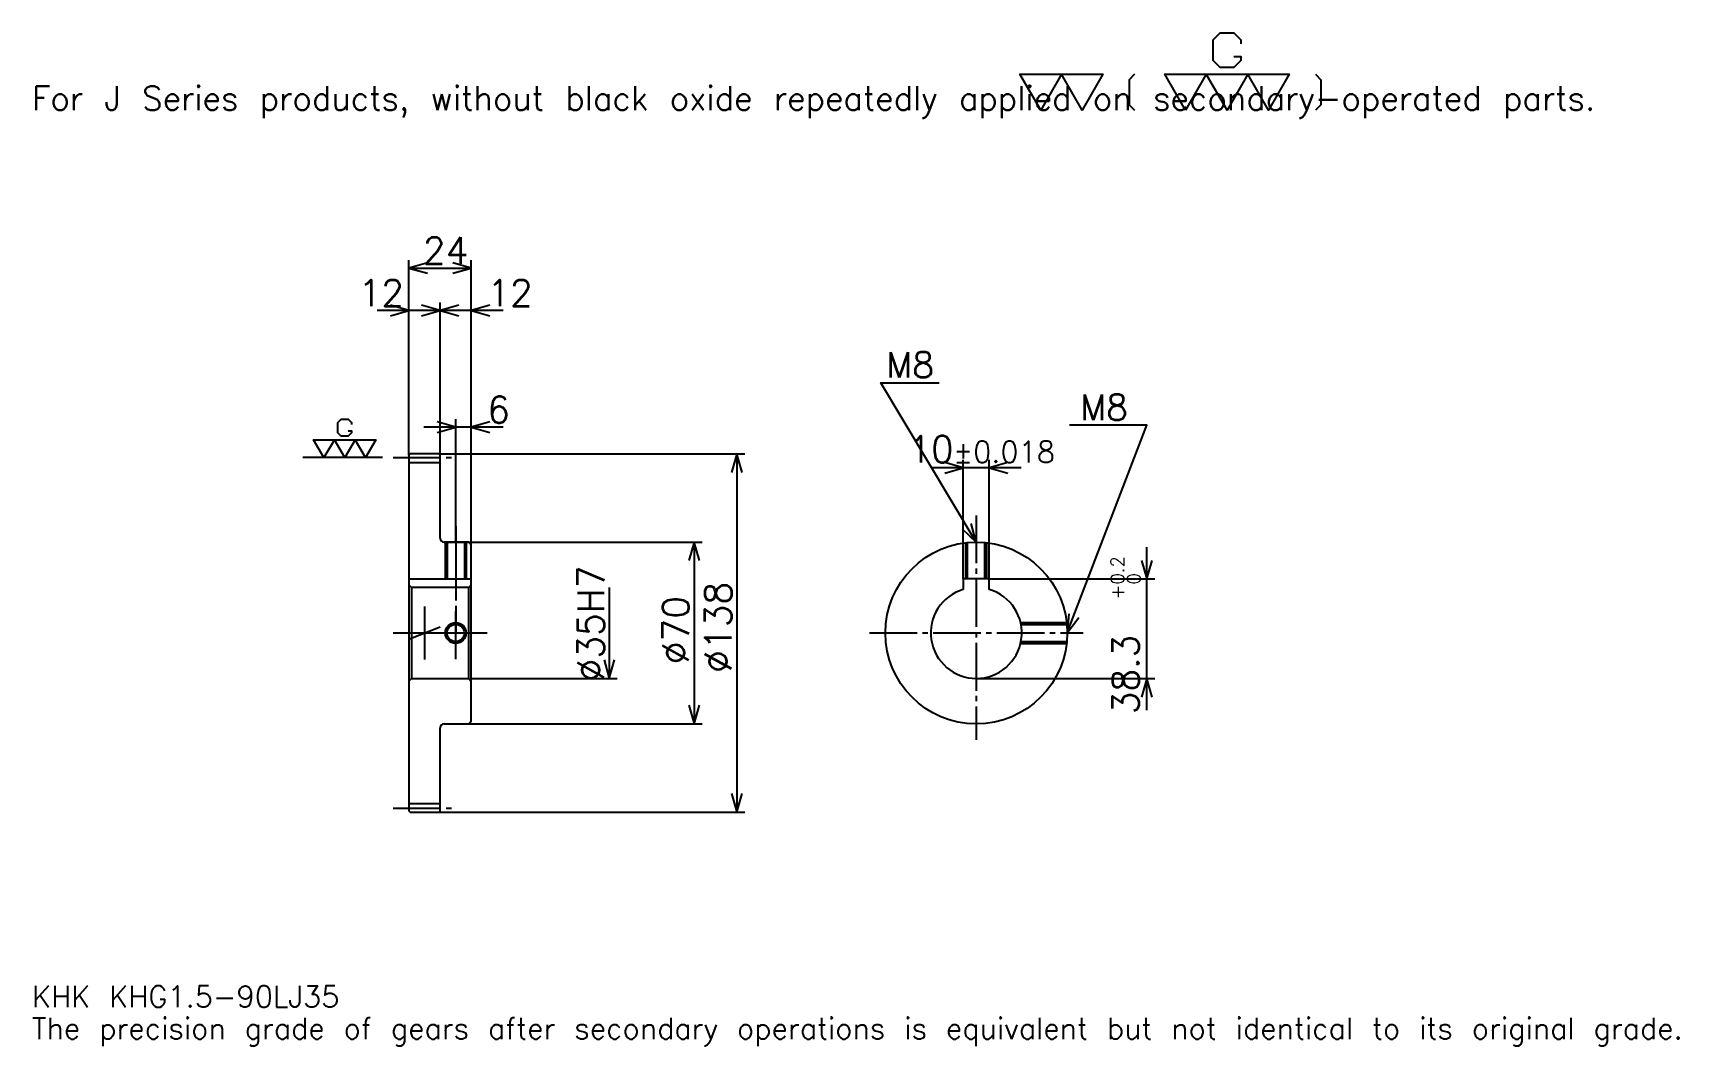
# Model space of a CAD drawing. Extents: x 21 to 654, y 7 to 398.
import ezdxf

# ---------------------------------------------------------------- set-up
doc = ezdxf.new("R2010")
doc.units = 0
doc.linetypes.add('DASHDOT', pattern=[24.521738, 18.391304, -2.043478, 2.043478, -2.043478])
doc.layers.get('0').update_dxf_attribs({"linetype": 'CONTINUOUS'})
doc.layers.add('DASHDOT', color=6, linetype='DASHDOT')
doc.styles.add('KANJI', font='TXT', dxfattribs={"bigfont": 'BIGFONT'})

msp = doc.modelspace()

# ---------------------------------------------------------------- linework, layer by layer
at = {"color": 5}
for p, q in [((165.521729, 235.543488), (165.521729, 310.130432)), ((165.521729, 307.065216), (189.521729, 307.065216)), ((189.521729, 235.543488), (189.521729, 310.130432)), ((177.521729, 235.543488), (177.521729, 293.782623)), ((189.782593, 290.717407), (153.260864, 290.717407)), ((201.782593, 290.717407), (165.260864, 290.717407)), ((183.521729, 235.543488), (183.521729, 248.826096)), ((201.782593, 245.76088), (171.260864, 245.76088)), ((165.521729, 235.043488), (165.521729, 235.543488)), ((177.021729, 235.543488), (189.521729, 235.543488)), ((177.521729, 235.043488), (177.521729, 235.543488)), ((183.521729, 201.543488), (183.521729, 235.543488)), ((183.521729, 201.543488), (183.521729, 235.543488)), ((189.521729, 235.543488), (294.760864, 235.543488)), ((189.521729, 200.543488), (189.521729, 235.543488)), ((291.695648, 235.543488), (291.695648, 97.543488)), ((401.173889, 230.152191), (366.652161, 230.152191)), ((378.913025, 187.343491), (378.913025, 233.217407)), ((388.913025, 187.343491), (388.913025, 233.217407)), ((179.021729, 201.543488), (189.521729, 201.543488)), ((189.521729, 201.543488), (278.413025, 201.543488)), ((275.347809, 201.543488), (275.347809, 131.543488)), ((449.565216, 136.782623), (449.565216, 199.604355)), ((242.652161, 184.043488), (242.652161, 149.043488)), ((388.913025, 187.343491), (452.630432, 187.343491)), ((189.521729, 149.043488), (245.717377, 149.043488)), ((383.913025, 149.043488), (452.630432, 149.043488)), ((179.021729, 131.543488), (189.521729, 131.543488)), ((189.521729, 131.543488), (278.413025, 131.543488)), ((177.021729, 97.543488), (189.521729, 97.543488)), ((189.521729, 97.543488), (294.760864, 97.543488))]:
    msp.add_line(p, q, dxfattribs=at)
at = {"color": 7}
for p, q in [((155.304337, 234.043488), (124.652161, 234.043488)), ((171.521729, 176.76088), (171.521729, 156.326096))]:
    msp.add_line(p, q, dxfattribs=at)
at = {"color": 4}
for p, q in [((165.521729, 232.168488), (177.521729, 232.168488)), ((165.521729, 187.343491), (189.521729, 187.343491)), ((166.521729, 184.043488), (166.521729, 149.043488)), ((188.521729, 184.043488), (189.521729, 185.043488)), ((188.521729, 149.043488), (189.521729, 148.043488)), ((165.521729, 100.918488), (177.521729, 100.918488))]:
    msp.add_line(p, q, dxfattribs=at)
at = {"color": 7}
for points in [[(483.078247, 388.546936), (485.734772, 388.546936), (485.734772, 386.953033), (483.078247, 384.296509), (477.765198, 384.296509), (475.108704, 386.953033), (475.108704, 394.922607), (477.765198, 397.579132), (483.078247, 397.579132), (485.734772, 394.922607), (485.734772, 393.328674)], [(408.695648, 367.82608), (400.726074, 381.639984), (432.60434, 381.639984), (424.634766, 367.82608), (416.665222, 381.639984), (408.695648, 367.82608)], [(444.824341, 381.639984), (442.699127, 379.514771), (442.699127, 369.951294), (444.824341, 367.82608)], [(464.482605, 367.82608), (456.513031, 381.639984), (504.330444, 381.639984), (496.36087, 367.82608), (488.391296, 381.639984), (480.421753, 367.82608), (472.452179, 381.639984), (464.482605, 367.82608)], [(514.425232, 381.639984), (516.550415, 379.514771), (516.550415, 369.951294), (514.425232, 367.82608)], [(142.123901, 244.403931), (143.452164, 244.403931), (143.452164, 243.606964), (142.123901, 242.278702), (139.467377, 242.278702), (138.139114, 243.606964), (138.139114, 247.591751), (139.467377, 248.920013), (142.123901, 248.920013), (143.452164, 247.591751), (143.452164, 246.7948)], [(132.82608, 234.043488), (128.841293, 240.950439), (152.749985, 240.950439), (148.765213, 234.043488), (144.780426, 240.950439), (140.795639, 234.043488), (136.810852, 240.950439), (132.82608, 234.043488)]]:
    msp.add_lwpolyline(points, dxfattribs=at)
at = {"color": 5}
for points in [[(172.673904, 309.108704), (165.521729, 307.065216), (172.673904, 305.021729)], [(182.369553, 305.021729), (189.521729, 307.065216), (182.369553, 309.108704)], [(158.369553, 288.67392), (165.521729, 290.717407), (158.369553, 292.760864)], [(170.369553, 288.67392), (177.521729, 290.717407), (170.369553, 292.760864)], [(184.673904, 292.760864), (177.521729, 290.717407), (184.673904, 288.67392)], [(196.673904, 292.760864), (189.521729, 290.717407), (196.673904, 288.67392)], [(383.913025, 201.543488), (347.130432, 262.847839), (369.608704, 262.847839)], [(176.369553, 243.717407), (183.521729, 245.76088), (176.369553, 247.804352)], [(196.673904, 247.804352), (189.521729, 245.76088), (196.673904, 243.717407)], [(418.913025, 166.543488), (449.565216, 246.5), (419.730408, 246.5)], [(293.739136, 228.391312), (291.695648, 235.543488), (289.652161, 228.391312)], [(371.760864, 228.108704), (378.913025, 230.152191), (371.760864, 232.195663)], [(396.065216, 232.195663), (388.913025, 230.152191), (396.065216, 228.108704)], [(378.481018, 206.625061), (383.913025, 201.543488), (381.985535, 208.727783)], [(277.391296, 194.391312), (275.347809, 201.543488), (273.304321, 194.391312)], [(447.521729, 194.495667), (449.565216, 187.343491), (451.608704, 194.495667)], [(419.565125, 173.953217), (418.913025, 166.543488), (423.381287, 172.490265)], [(240.608673, 156.195663), (242.652161, 149.043488), (244.695648, 156.195663)], [(451.608704, 141.891312), (449.565216, 149.043488), (447.521729, 141.891312)], [(273.304321, 138.695663), (275.347809, 131.543488), (277.391296, 138.695663)], [(289.652161, 104.695663), (291.695648, 97.543488), (293.739136, 104.695663)]]:
    msp.add_lwpolyline(points, dxfattribs=at)
at = {"color": 4}
for points in [[(177.521729, 203.043488), (177.521729, 235.043488), (177.021729, 235.543488), (166.021729, 235.543488), (165.521729, 235.043488), (165.521729, 148.043488)], [(179.021729, 131.543488), (188.521729, 131.543488), (189.521729, 132.543488), (189.521729, 200.543488), (188.521729, 201.543488), (179.021729, 201.543488)], [(179.521729, 201.543488), (179.521729, 187.343491)], [(180.196732, 201.543488), (180.196732, 187.343491)], [(186.846725, 201.543488), (186.846725, 187.343491)], [(187.521729, 201.543488), (187.521729, 187.343491)], [(379.913025, 187.343491), (379.913025, 201.314163)], [(380.588043, 187.343491), (380.588043, 201.385193)], [(387.238037, 187.343491), (387.238037, 201.385193)], [(387.913025, 187.343491), (387.913025, 201.314163)], [(165.521729, 148.043488), (166.521729, 149.043488), (188.521729, 149.043488), (188.521729, 184.043488), (166.521729, 184.043488), (165.521729, 185.043488)], [(388.913025, 183.313995), (388.913025, 187.343491), (378.913025, 187.343491), (378.913025, 183.313995)], [(400.949768, 170.543488), (418.683716, 170.543488)], [(401.094269, 169.868484), (418.754761, 169.868484)], [(400.949768, 162.543488), (418.683716, 162.543488)], [(401.094269, 163.218491), (418.754761, 163.218491)], [(165.521729, 148.043488), (165.521729, 98.043488), (166.021729, 97.543488), (177.021729, 97.543488), (177.521729, 98.043488), (177.521729, 130.043488)]]:
    msp.add_lwpolyline(points, dxfattribs=at)
for centre, radius in [((383.913025, 166.543488), 35), ((183.521729, 166.543488), 3.325)]:
    msp.add_circle(centre, radius, dxfattribs=at)
at = {"color": 7}
msp.add_circle((183.521729, 166.543488), 4, dxfattribs=at)
at = {"color": 4}
for centre, radius, start, end in [((179.021729, 203.043488), 1.5, 180, 270), ((383.913025, 166.543488), 17.5, 106.601549926, 73.398450074), ((179.021729, 130.043488), 1.5, 90, 180)]:
    msp.add_arc(centre, radius, start, end, dxfattribs=at)
at = {"layer": 'DASHDOT', "color": 7}
for p, q in [((159.391296, 234.043488), (183.652161, 234.043488)), ((383.913025, 211.76088), (383.913025, 125.413055)), ((183.521729, 201.543488), (183.521729, 166.543488)), ((159.391296, 166.543488), (195.652161, 166.543488)), ((165.521729, 164.180023), (177.521729, 168.906952)), ((342.782593, 166.543488), (425.043457, 166.543488)), ((159.391296, 99.043488), (183.652161, 99.043488))]:
    msp.add_line(p, q, dxfattribs=at)
for points in [[(183.521729, 207.67392), (183.521729, 181.213058)], [(183.521729, 156.413055), (183.521729, 176.67392)], [(173.391296, 166.543488), (193.652161, 166.543488)]]:
    msp.add_lwpolyline(points, dxfattribs=at)

# ---------------------------------------------------------------- texts
at = {"color": 7, "style": 'KANJI'}
for s, height, p in [('For J Series products, without black oxide repeatedly applied on secondary-operated parts.', 9.195652, (20.434782, 367.82608)), ('24', 10.217391, (170.880417, 308.700012)), ('12', 10.217391, (146.108688, 292.352173)), ('12', 10.217391, (195.652161, 292.352173)), ('M8', 9.808696, (349.173889, 264.891296)), ('6', 10.217391, (195.652161, 247.39566)), ('M8', 9.808696, (423.817383, 248.543488)), ('10', 10.217391, (357.713623, 232.195663)), ('%%p0.018', 8.173913, (374.979767, 232.195663)), ('KHK KHG1.5-90LJ35', 8.173913, (20.434782, 22.47826)), ('The precision grade of gears after secondary operations is equivalent but not identical to its original grade.', 8.173913, (20.434782, 10.217391))]:
    msp.add_text(s, height=height, dxfattribs=at).set_placement(p)
for s, height, p in [('%%c35H7', 10.217391, (240.608673, 147.896744)), ('0.2', 5.108696, (440.778259, 185.176697)), ('%%c138', 10.217391, (289.652161, 151.217407)), ('+', 5.108696, (440.778259, 179.454956)), ('0', 5.108696, (447.113037, 185.176697)), ('%%c70', 10.217391, (273.304321, 154.538055)), ('38.3', 10.217391, (446.5, 135.230042))]:
    msp.add_text(s, height=height, rotation=90, dxfattribs=at).set_placement(p)

doc.saveas('drawing.dxf')
